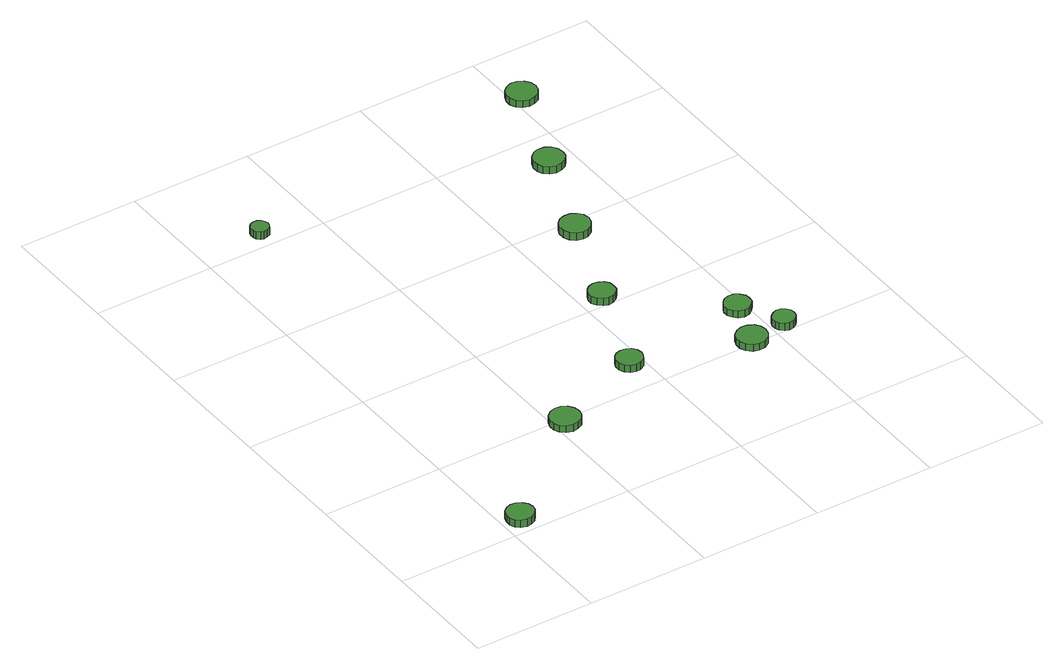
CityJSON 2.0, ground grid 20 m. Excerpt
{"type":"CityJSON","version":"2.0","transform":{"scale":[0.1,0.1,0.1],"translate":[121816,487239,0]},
"CityObjects":{
"tree1":{"type":"SolitaryVegetationObject","attributes":{"function":"something"},"geometry":[{"type":"MultiSurface","lod":"1","boundaries":[[[0,1,2,3,4,5,6,7,8,9,10,11,12,13,14]],[[15,16,17,18,19,20,21,22,23,24,25,26,27,28,29]],[[0,29,28,1]],[[1,28,27,2]],[[2,27,26,3]],[[3,26,25,4]],[[4,25,24,5]],[[5,24,23,6]],[[6,23,22,7]],[[7,22,21,8]],[[8,21,20,9]],[[9,20,19,10]],[[10,19,18,11]],[[11,18,17,12]],[[12,17,16,13]],[[13,16,15,14]],[[14,15,29,0]]]}]},
"tree2":{"type":"SolitaryVegetationObject","attributes":{"function":"something"},"geometry":[{"type":"MultiSurface","lod":"1","boundaries":[[[30,31,32,33,34,35,36,37,38,39,40,41,42,43,44]],[[45,46,47,48,49,50,51,52,53,54,55,56,57,58,59]],[[30,59,58,31]],[[31,58,57,32]],[[32,57,56,33]],[[33,56,55,34]],[[34,55,54,35]],[[35,54,53,36]],[[36,53,52,37]],[[37,52,51,38]],[[38,51,50,39]],[[39,50,49,40]],[[40,49,48,41]],[[41,48,47,42]],[[42,47,46,43]],[[43,46,45,44]],[[44,45,59,30]]]}]},
"tree3":{"type":"SolitaryVegetationObject","attributes":{"function":"something"},"geometry":[{"type":"MultiSurface","lod":"1","boundaries":[[[60,61,62,63,64,65,66,67,68,69,70,71,72,73,74]],[[75,76,77,78,79,80,81,82,83,84,85,86,87,88,89]],[[60,89,88,61]],[[61,88,87,62]],[[62,87,86,63]],[[63,86,85,64]],[[64,85,84,65]],[[65,84,83,66]],[[66,83,82,67]],[[67,82,81,68]],[[68,81,80,69]],[[69,80,79,70]],[[70,79,78,71]],[[71,78,77,72]],[[72,77,76,73]],[[73,76,75,74]],[[74,75,89,60]]]}]},
"tree4":{"type":"SolitaryVegetationObject","attributes":{"function":"something"},"geometry":[{"type":"MultiSurface","lod":"1","boundaries":[[[90,91,92,93,94,95,96,97,98,99,100,101,102,103,104]],[[105,106,107,108,109,110,111,112,113,114,115,116,117,118,119]],[[90,119,118,91]],[[91,118,117,92]],[[92,117,116,93]],[[93,116,115,94]],[[94,115,114,95]],[[95,114,113,96]],[[96,113,112,97]],[[97,112,111,98]],[[98,111,110,99]],[[99,110,109,100]],[[100,109,108,101]],[[101,108,107,102]],[[102,107,106,103]],[[103,106,105,104]],[[104,105,119,90]]]}]},
"tree5":{"type":"SolitaryVegetationObject","attributes":{"function":"something"},"geometry":[{"type":"MultiSurface","lod":"1","boundaries":[[[120,121,122,123,124,125,126,127,128,129,130,131,132,133,134]],[[135,136,137,138,139,140,141,142,143,144,145,146,147,148,149]],[[120,149,148,121]],[[121,148,147,122]],[[122,147,146,123]],[[123,146,145,124]],[[124,145,144,125]],[[125,144,143,126]],[[126,143,142,127]],[[127,142,141,128]],[[128,141,140,129]],[[129,140,139,130]],[[130,139,138,131]],[[131,138,137,132]],[[132,137,136,133]],[[133,136,135,134]],[[134,135,149,120]]]}]},
"tree6":{"type":"SolitaryVegetationObject","attributes":{"function":"something"},"geometry":[{"type":"MultiSurface","lod":"1","boundaries":[[[150,151,152,153,154,155,156,157,158,159,160,161,162,163,164]],[[165,166,167,168,169,170,171,172,173,174,175,176,177,178,179]],[[150,179,178,151]],[[151,178,177,152]],[[152,177,176,153]],[[153,176,175,154]],[[154,175,174,155]],[[155,174,173,156]],[[156,173,172,157]],[[157,172,171,158]],[[158,171,170,159]],[[159,170,169,160]],[[160,169,168,161]],[[161,168,167,162]],[[162,167,166,163]],[[163,166,165,164]],[[164,165,179,150]]]}]},
"tree7":{"type":"SolitaryVegetationObject","attributes":{"function":"something"},"geometry":[{"type":"MultiSurface","lod":"1","boundaries":[[[180,181,182,183,184,185,186,187,188,189,190,191,192,193,194]],[[195,196,197,198,199,200,201,202,203,204,205,206,207,208,209]],[[180,209,208,181]],[[181,208,207,182]],[[182,207,206,183]],[[183,206,205,184]],[[184,205,204,185]],[[185,204,203,186]],[[186,203,202,187]],[[187,202,201,188]],[[188,201,200,189]],[[189,200,199,190]],[[190,199,198,191]],[[191,198,197,192]],[[192,197,196,193]],[[193,196,195,194]],[[194,195,209,180]]]}]},
"tree8":{"type":"SolitaryVegetationObject","attributes":{"function":"something"},"geometry":[{"type":"MultiSurface","lod":"1","boundaries":[[[210,211,212,213,214,215,216,217,218,219,220,221,222,223,224]],[[225,226,227,228,229,230,231,232,233,234,235,236,237,238,239]],[[210,239,238,211]],[[211,238,237,212]],[[212,237,236,213]],[[213,236,235,214]],[[214,235,234,215]],[[215,234,233,216]],[[216,233,232,217]],[[217,232,231,218]],[[218,231,230,219]],[[219,230,229,220]],[[220,229,228,221]],[[221,228,227,222]],[[222,227,226,223]],[[223,226,225,224]],[[224,225,239,210]]]}]},
"tree9":{"type":"SolitaryVegetationObject","attributes":{"function":"something"},"geometry":[{"type":"MultiSurface","lod":"1","boundaries":[[[240,241,242,243,244,245,246,247,248,249,250,251,252,253,254]],[[255,256,257,258,259,260,261,262,263,264,265,266,267,268,269]],[[240,269,268,241]],[[241,268,267,242]],[[242,267,266,243]],[[243,266,265,244]],[[244,265,264,245]],[[245,264,263,246]],[[246,263,262,247]],[[247,262,261,248]],[[248,261,260,249]],[[249,260,259,250]],[[250,259,258,251]],[[251,258,257,252]],[[252,257,256,253]],[[253,256,255,254]],[[254,255,269,240]]]}]},
"tree10":{"type":"SolitaryVegetationObject","attributes":{"function":"something"},"geometry":[{"type":"MultiSurface","lod":"1","boundaries":[[[270,271,272,273,274,275,276,277,278,279,280,281,282,283,284]],[[285,286,287,288,289,290,291,292,293,294,295,296,297,298,299]],[[270,299,298,271]],[[271,298,297,272]],[[272,297,296,273]],[[273,296,295,274]],[[274,295,294,275]],[[275,294,293,276]],[[276,293,292,277]],[[277,292,291,278]],[[278,291,290,279]],[[279,290,289,280]],[[280,289,288,281]],[[281,288,287,282]],[[282,287,286,283]],[[283,286,285,284]],[[284,285,299,270]]]}]},
"tree11":{"type":"SolitaryVegetationObject","attributes":{"function":"something"},"geometry":[{"type":"MultiSurface","lod":"1","boundaries":[[[300,301,302,303,304,305,306,307,308,309,310,311,312,313,314]],[[315,316,317,318,319,320,321,322,323,324,325,326,327,328,329]],[[300,329,328,301]],[[301,328,327,302]],[[302,327,326,303]],[[303,326,325,304]],[[304,325,324,305]],[[305,324,323,306]],[[306,323,322,307]],[[307,322,321,308]],[[308,321,320,309]],[[309,320,319,310]],[[310,319,318,311]],[[311,318,317,312]],[[312,317,316,313]],[[313,316,315,314]],[[314,315,329,300]]]}]}
},
"vertices":[
[54,32,14],[52,41,14],[46,48,14],[38,53,14],[29,54,14],[20,51,14],[13,45,14],[10,36,14],[10,27,14],[13,19,14],[20,13,14],[29,10,14],[38,11,14],[46,15,14],[52,23,14],[52,23,1],[46,15,1],[38,11,1],[29,10,1],[20,13,1],[13,19,1],[10,27,1],[10,36,1],[13,45,1],[20,51,1],[29,54,1],[38,53,1],[46,48,1],[52,41,1],[54,32,1],
[239,185,19],[237,195,19],[231,204,19],[222,209,19],[212,210,19],[202,207,19],[194,200,19],[190,190,19],[190,180,19],[194,171,19],[202,164,19],[212,161,19],[222,162,19],[231,167,19],[237,175,19],[237,175,7],[231,167,7],[222,162,7],[212,161,7],[202,164,7],[194,171,7],[190,180,7],[190,190,7],[194,200,7],[202,207,7],[212,210,7],[222,209,7],[231,204,7],[237,195,7],[239,185,7],
[120,826,19],[118,832,19],[115,837,19],[109,840,19],[103,840,19],[98,839,19],[93,834,19],[91,829,19],[91,823,19],[93,817,19],[98,813,19],[103,811,19],[109,812,19],[115,815,19],[118,820,19],[118,820,6],[115,815,6],[109,812,6],[103,811,6],[98,813,6],[93,817,6],[91,823,6],[91,829,6],[93,834,6],[98,839,6],[103,840,6],[109,840,6],[115,837,6],[118,832,6],[120,826,6],
[395,253,20],[393,262,20],[388,269,20],[380,273,20],[371,274,20],[363,272,20],[356,266,20],[353,258,20],[353,249,20],[356,241,20],[363,235,20],[371,232,20],[380,233,20],[388,237,20],[393,245,20],[393,245,7],[388,237,7],[380,233,7],[371,232,7],[363,235,7],[356,241,7],[353,249,7],[353,258,7],[356,266,7],[363,272,7],[371,274,7],[380,273,7],[388,269,7],[393,262,7],[395,253,7],
[454,414,19],[453,423,19],[447,430,19],[440,434,19],[431,435,19],[423,433,19],[416,427,19],[412,419,19],[412,410,19],[416,402,19],[423,396,19],[431,393,19],[440,394,19],[447,398,19],[453,405,19],[453,405,6],[447,398,6],[440,394,6],[431,393,6],[423,396,6],[416,402,6],[412,410,6],[412,419,6],[416,427,6],[423,433,6],[431,435,6],[440,434,6],[447,430,6],[453,423,6],[454,414,6],
[579,200,19],[577,210,19],[571,218,19],[562,223,19],[552,224,19],[542,221,19],[534,214,19],[530,205,19],[530,195,19],[534,185,19],[542,178,19],[552,175,19],[562,176,19],[571,181,19],[577,190,19],[577,190,7],[571,181,7],[562,176,7],[552,175,7],[542,178,7],[534,185,7],[530,195,7],[530,205,7],[534,214,7],[542,221,7],[552,224,7],[562,223,7],[571,218,7],[577,210,7],[579,200,7],
[517,573,20],[515,583,20],[509,591,20],[500,596,20],[490,597,20],[480,594,20],[472,587,20],[468,578,20],[468,568,20],[472,558,20],[480,551,20],[490,548,20],[500,549,20],[509,555,20],[515,563,20],[515,563,7],[509,555,7],[500,549,7],[490,548,7],[480,551,7],[472,558,7],[468,568,7],[468,578,7],[472,587,7],[480,594,7],[490,597,7],[500,596,7],[509,591,7],[515,583,7],[517,573,7],
[603,279,18],[602,287,18],[596,294,18],[589,299,18],[580,300,18],[571,297,18],[565,291,18],[561,283,18],[561,274,18],[565,266,18],[571,260,18],[580,257,18],[589,258,18],[596,263,18],[602,270,18],[602,270,6],[596,263,6],[589,258,6],[580,257,6],[571,260,6],[565,266,6],[561,274,6],[561,283,6],[565,291,6],[571,297,6],[580,300,6],[589,299,6],[596,294,6],[602,287,6],[603,279,6],
[637,211,19],[636,219,19],[631,225,19],[625,229,19],[617,230,19],[610,227,19],[604,222,19],[601,215,19],[601,208,19],[604,201,19],[610,196,19],[617,193,19],[625,194,19],[631,198,19],[636,204,19],[636,204,6],[631,198,6],[625,194,6],[617,193,6],[610,196,6],[604,201,6],[601,208,6],[601,215,6],[604,222,6],[610,227,6],[617,230,6],[625,229,6],[631,225,6],[636,219,6],[637,211,6],
[576,729,21],[574,739,21],[568,748,21],[559,753,21],[548,754,21],[539,751,21],[531,744,21],[527,734,21],[527,724,21],[531,715,21],[539,708,21],[548,705,21],[559,706,21],[568,711,21],[574,719,21],[574,719,8],[568,711,8],[559,706,8],[548,705,8],[539,708,8],[531,715,8],[527,724,8],[527,734,8],[531,744,8],[539,751,8],[548,754,8],[559,753,8],[568,748,8],[574,739,8],[576,729,8],
[635,888,20],[633,898,20],[627,906,20],[618,912,20],[607,913,20],[598,909,20],[590,903,20],[586,893,20],[586,883,20],[590,874,20],[598,867,20],[607,864,20],[618,865,20],[627,870,20],[633,878,20],[633,878,8],[627,870,8],[618,865,8],[607,864,8],[598,867,8],[590,874,8],[586,883,8],[586,893,8],[590,903,8],[598,909,8],[607,913,8],[618,912,8],[627,906,8],[633,898,8],[635,888,8]
]}
